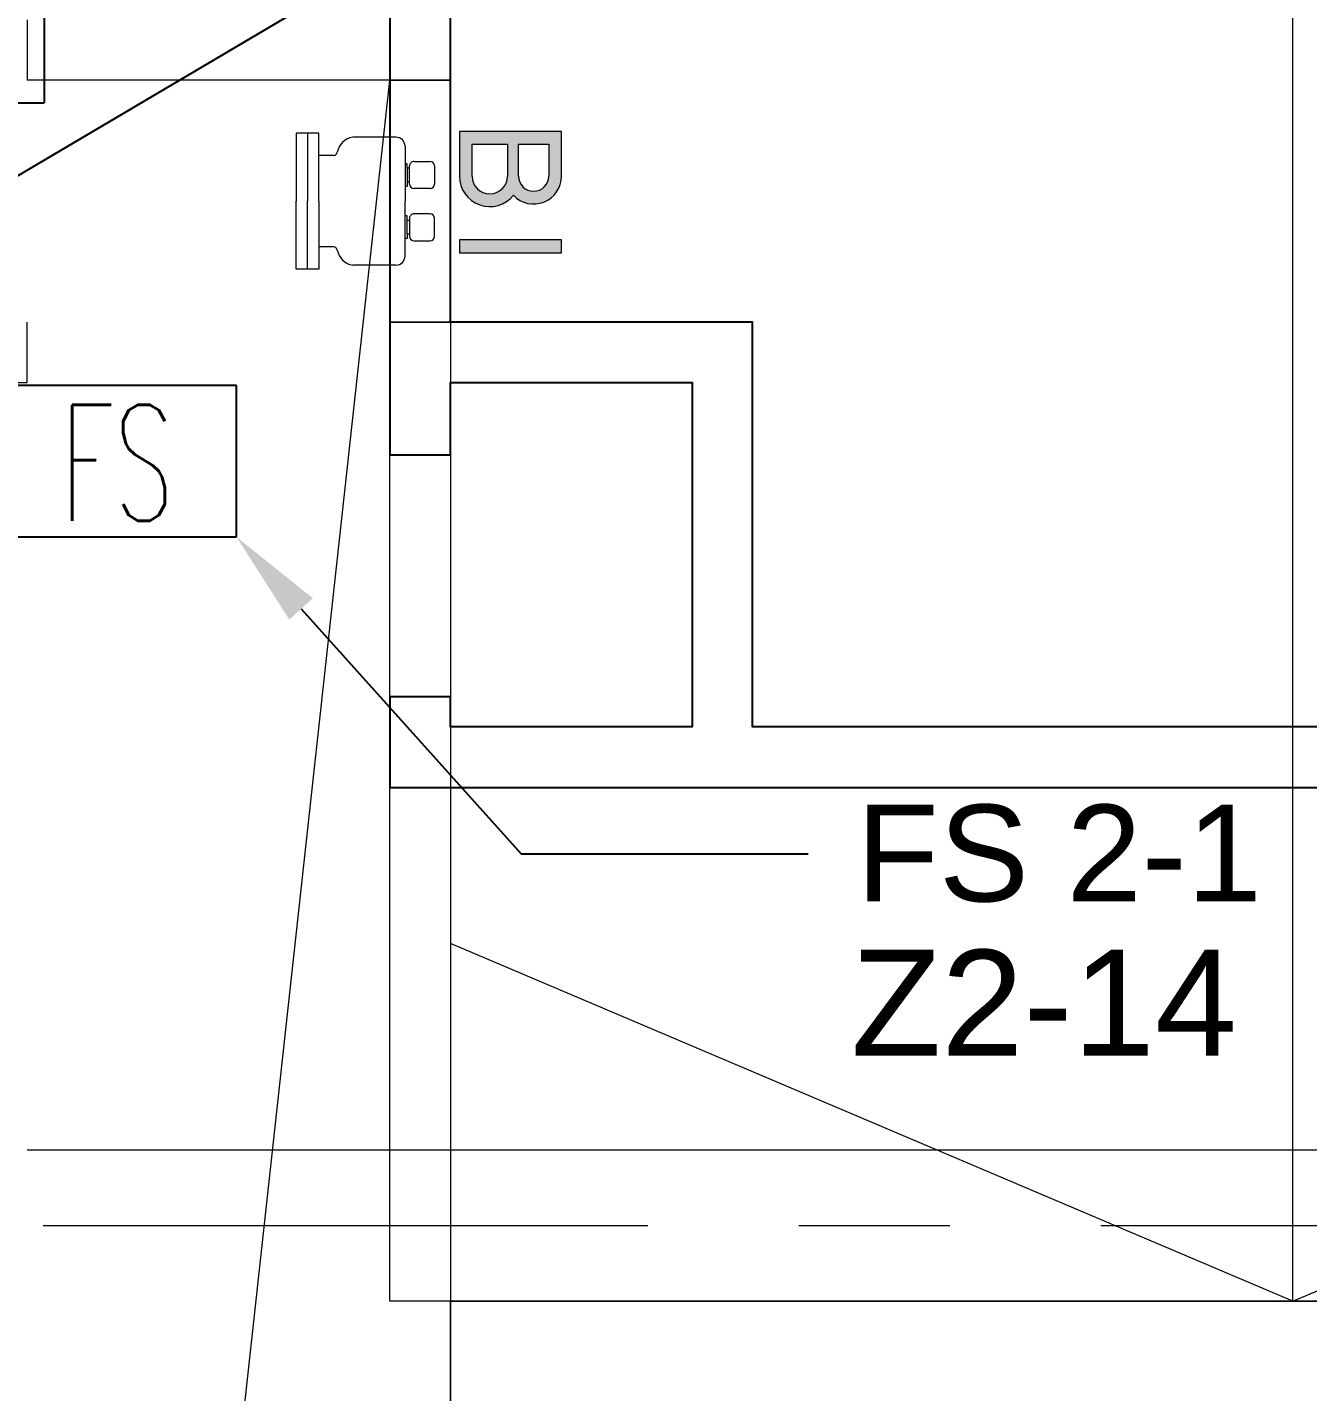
# Model space of a CAD drawing. Header units: millimetres. Extents: x -282761 to 137668, y -273845 to 94451.
# Drawn here: x 104081 to 108317, y -25375 to -20859 of the extents above; entities that cross this region are included whole.
import ezdxf
from ezdxf import colors
from ezdxf.entities.mleader import LeaderData, LeaderLine
from ezdxf.enums import TextEntityAlignment as Align
from ezdxf.math import Vec2, Vec3

# ---------------------------------------------------------------- set-up
doc = ezdxf.new("R2010")
doc.units = ezdxf.units.MM
doc.linetypes.add('BLK_2 - 1ST__2ND_STOREY_PLAN-archi clean_11 SEPT 2024$0$IDA - Grid Line', pattern=[3500, 2000, -500, 500, -500])
doc.linetypes.add('BLK_2 - 1ST__2ND_STOREY_PLAN-archi clean_11 SEPT 2024$0$IDA - Hidden 065', pattern=[537.5, 375, -162.5])
for name, color, linetype in [('ANNOTATION', 7, 'Continuous'), ('BLK_2 - 1ST__2ND_STOREY_PLAN-archi clean_11 SEPT 2024$0$Retaining Walls', 8, 'Continuous'), ('M-_DRYRISER_E-', 6, 'Continuous'), ('M-_FIREEQPT_E-', 14, 'Continuous'), ('ZONENAME', 152, 'Continuous')]:
    doc.layers.add(name, color=color, linetype=linetype)
for name, color, linetype, lineweight in [('BLK_2 - 1ST__2ND_STOREY_PLAN-archi clean_11 SEPT 2024$0$0-1', 8, 'Continuous', 5), ('BLK_2 - 1ST__2ND_STOREY_PLAN-archi clean_11 SEPT 2024$0$1599_DB_A_BLK2_HQ_R21-2ND STOREY 20230517--$0$A-_DETA----_ED-1', 8, 'Continuous', 9), ('BLK_2 - 1ST__2ND_STOREY_PLAN-archi clean_11 SEPT 2024$0$1599_DB_A_BLK2_HQ_R21-2ND STOREY 20230517--$0$S-_COLN----_E', 8, 'Continuous', 9), ('BLK_2 - 1ST__2ND_STOREY_PLAN-archi clean_11 SEPT 2024$0$_CATCHMENT_DRAIN', 8, 'Continuous', 0), ('BLK_2 - 1ST__2ND_STOREY_PLAN-archi clean_11 SEPT 2024$0$A-_DETA----_E-1', 8, 'Continuous', 9), ('BLK_2 - 1ST__2ND_STOREY_PLAN-archi clean_11 SEPT 2024$0$A-_DETA----_E-12', 8, 'Continuous', 9), ('BLK_2 - 1ST__2ND_STOREY_PLAN-archi clean_11 SEPT 2024$0$A-_DETA----_E-2', 8, 'BLK_2 - 1ST__2ND_STOREY_PLAN-archi clean_11 SEPT 2024$0$IDA - Hidden 065', 9), ('BLK_2 - 1ST__2ND_STOREY_PLAN-archi clean_11 SEPT 2024$0$A-_DETA----_ED-2', 8, 'Continuous', 9), ('BLK_2 - 1ST__2ND_STOREY_PLAN-archi clean_11 SEPT 2024$0$A-_FLOR----_E', 8, 'Continuous', 9), ('BLK_2 - 1ST__2ND_STOREY_PLAN-archi clean_11 SEPT 2024$0$A-_WALL----_E', 8, 'Continuous', 9), ('BLK_2 - 1ST__2ND_STOREY_PLAN-archi clean_11 SEPT 2024$0$A-_WALL----_E-1', 8, 'Continuous', 18), ('BLK_2 - 1ST__2ND_STOREY_PLAN-archi clean_11 SEPT 2024$0$M-_EQPT----_E', 8, 'Continuous', 9), ('BLK_2 - 1ST__2ND_STOREY_PLAN-archi clean_11 SEPT 2024$0$S-_ANOTGRID_E-1', 8, 'BLK_2 - 1ST__2ND_STOREY_PLAN-archi clean_11 SEPT 2024$0$IDA - Grid Line', 9)]:
    doc.layers.add(name, color=color, linetype=linetype, lineweight=lineweight)
doc.styles.add('Simplex', font='SIMPLEX.shx', dxfattribs={"width": 0.8, "height": 2.5})
doc.styles.get("Standard").update_dxf_attribs({"font": 'arial.ttf'})

# ---------------------------------------------------------------- blocks, each defined once
blk = doc.blocks.new('fire0208')
at = {"color": 0, "linetype": 'Continuous', "lineweight": -2}
for p, q in [((-166.2, 97.4), (-166.2, -111.3)), ((163.2, 97.4), (-166.2, 97.4)), ((163.2, -111.3), (163.2, 97.4)), ((-166.2, -111.3), (163.2, -111.3))]:
    blk.add_line(p, q, dxfattribs=at)
at = {"color": 7, "linetype": 'Continuous', "lineweight": 15, "style": 'Simplex', "width": 0.6}
blk.add_text('FS', height=160, dxfattribs=at).set_placement((-1.5, -9.1), align=Align.MIDDLE)
blk = doc.blocks.new('BLK_2 - 1ST__2ND_STOREY_PLAN-archi clean_11 SEPT 2024$0$IDA - 2 Way Breeching Inlet - 100MM-3621485-BLK 2 2ND STOREY PLAN')
at = {"layer": 'BLK_2 - 1ST__2ND_STOREY_PLAN-archi clean_11 SEPT 2024$0$A-_DETA----_ED-2'}
h = blk.add_hatch(color=256, dxfattribs=at)
h.paths.add_polyline_path([(-170.5, -209.3), (-170.5, -546.8), (-128.3, -546.8), (-128.3, -209.3)])
h.paths.add_polyline_path([(-17.4, -300.4), (-16.7, -325.1), (-8.7, -351.1), (2.3, -370.2), (19.5, -388), (2.1, -411.7), (-5.4, -429.9), (-8.9, -448.5), (-6.1, -476.6), (2.1, -498), (7.6, -508.1), (22.3, -524.3), (40.4, -536.6), (60.9, -544.2), (82.6, -546.8), (230.3, -546.8), (230.3, -209.3), (82.6, -209.3), (58.1, -212.4), (35.1, -221.3), (15, -235.5), (-3.6, -259.3), (-13.1, -280.7)])
h.paths.add_polyline_path([(24.3, -309.8), (26.3, -294.7), (32.1, -280.7), (41.4, -268.6), (53.5, -259.3), (67.5, -253.5), (82.6, -251.5), (188.1, -251.5), (188.1, -368.1), (67.5, -366.2), (53.5, -360.3), (41.4, -351.1), (32.1, -339), (26.3, -324.9)])
h.paths.add_polyline_path([(32.8, -454.8), (34.5, -442), (39.5, -429.9), (47.4, -419.6), (67.5, -407.6), (69.7, -406.7), (82.6, -405), (188.1, -405), (188.1, -504.6), (69.7, -502.9), (57.7, -498), (47.4, -490.1), (38.2, -476.6), (34.5, -467.7)])
for p, q in [((-225, 330.7), (0, 330.7)), ((-225, 255.7), (-225, 330.7)), ((225, 330.7), (0, 330.7)), ((225, 255.7), (225, 330.7)), ((-225, 293.2), (0, 293.2)), ((225, 293.2), (0, 293.2)), ((0, 255.7), (-225, 255.7)), ((-151.5, 207.2), (-151.5, 255.7)), ((0, 255.7), (225, 255.7)), ((151.5, 207.2), (151.5, 255.7)), ((-211.5, 0.7), (-211.5, 143.5)), ((211.5, 0.7), (211.5, 143.5)), ((-181.5, -29.3), (0, -29.3)), ((-123.9, -36.8), (-123.9, -29.3)), ((-108.9, -36.8), (-123.9, -36.8)), ((-56.4, -44.3), (-116.4, -44.3)), ((-108.9, -36.8), (-63.9, -36.8)), ((-108.9, -44.3), (-108.9, -36.8)), ((-63.9, -36.8), (-48.9, -36.8)), ((-63.9, -44.3), (-63.9, -36.8)), ((-48.9, -36.8), (-48.9, -29.3)), ((181.5, -29.3), (0, -29.3)), ((48.9, -36.8), (48.9, -29.3)), ((63.9, -36.8), (48.9, -36.8)), ((56.4, -44.3), (116.4, -44.3)), ((108.9, -36.8), (63.9, -36.8)), ((63.9, -44.3), (63.9, -36.8)), ((108.9, -36.8), (123.9, -36.8)), ((108.9, -44.3), (108.9, -36.8)), ((123.9, -36.8), (123.9, -29.3)), ((-131.4, -59.3), (-131.4, -111.8)), ((-41.4, -111.8), (-41.4, -59.3)), ((41.4, -111.8), (41.4, -59.3)), ((131.4, -59.3), (131.4, -111.8)), ((-116.4, -126.8), (-56.4, -126.8)), ((116.4, -126.8), (56.4, -126.8)), ((-128.3, -209.3), (-170.5, -209.3)), ((-170.5, -209.3), (-170.5, -546.8)), ((-128.3, -546.8), (-128.3, -209.3)), ((230.3, -209.3), (82.6, -209.3)), ((230.3, -546.8), (230.3, -209.3)), ((82.6, -251.5), (188.1, -251.5)), ((188.1, -251.5), (188.1, -368.1)), ((188.1, -368.1), (82.6, -368.1)), ((82.6, -405), (188.1, -405)), ((188.1, -405), (188.1, -504.6)), ((188.1, -504.6), (82.6, -504.6)), ((-170.5, -546.8), (-128.3, -546.8)), ((82.6, -546.8), (230.3, -546.8))]:
    blk.add_line(p, q, dxfattribs=at)
for centre, radius, start, end in [((-151.5, 135.1), 60.6, 99.8059, 172), ((-165.6, 208.4), 14.1, 285.2534, 355.2534), ((165.6, 208.4), 14.1, 184.7466, 254.7466), ((151.5, 135.1), 60.6, 8, 80.1941), ((-181.5, 0.7), 30, 180, 270), ((181.5, 0.7), 30, 270, 0), ((-116.4, -59.3), 15, 90, 180), ((-56.4, -59.3), 15, 360, 90), ((56.4, -59.3), 15, 90, 180), ((116.4, -59.3), 15, 360, 90), ((-116.4, -111.8), 15, 180, 270), ((-56.4, -111.8), 15, 270, 360), ((56.4, -111.8), 15, 180, 270), ((116.4, -111.8), 15, 270, 360), ((82.6, -309.8), 100.5, 90, 231.0455), ((82.6, -309.8), 58.3, 90, 270), ((82.6, -454.8), 92, 133.3806, 270), ((82.6, -454.8), 49.8, 90, 270)]:
    blk.add_arc(centre, radius, start, end, dxfattribs=at)
blk = doc.blocks.new('BLK_2 - 1ST__2ND_STOREY_PLAN-archi clean_11 SEPT 2024$0$1599_DB_A_BLK2_HQ_R21_rvt-2-BLK 2 2ND STOREY PLAN')
at = {"layer": 'BLK_2 - 1ST__2ND_STOREY_PLAN-archi clean_11 SEPT 2024$0$A-_DETA----_E-1'}
for p, q in [((-112823.9, -67802.4), (-112823.9, -36902.4)), ((-117411.4, -78352.4), (-115811.4, -63762.9)), ((-112823.9, -67802.4), (-115611.4, -66619.1)), ((-112823.9, -67802.4), (-110036.4, -66619.1))]:
    blk.add_line(p, q, dxfattribs=at)
at = {"layer": 'BLK_2 - 1ST__2ND_STOREY_PLAN-archi clean_11 SEPT 2024$0$A-_DETA----_E-12'}
blk.add_line((-117011.4, -64762.4), (-117011.4, -64562.4), dxfattribs=at)
at = {"layer": 'BLK_2 - 1ST__2ND_STOREY_PLAN-archi clean_11 SEPT 2024$0$A-_DETA----_E-2'}
blk.add_line((-117011.4, -67302.4), (-109836.4, -67302.4), dxfattribs=at)
at = {"layer": 'BLK_2 - 1ST__2ND_STOREY_PLAN-archi clean_11 SEPT 2024$0$A-_FLOR----_E'}
for p, q in [((-115611.4, -36902.4), (-115611.4, -67802.4)), ((-115811.4, -67802.4), (-115811.4, -64562.4)), ((-115611.4, -67802.4), (-115811.4, -67802.4)), ((-110636.4, -67802.4), (-115611.4, -67802.4)), ((-115611.4, -67802.4), (-110636.4, -67802.4)), ((-115611.4, -119802.4), (-115611.4, -67802.4)), ((-115611.4, -67802.4), (-115611.4, -88902.4))]:
    blk.add_line(p, q, dxfattribs=at)
at = {"layer": 'BLK_2 - 1ST__2ND_STOREY_PLAN-archi clean_11 SEPT 2024$0$A-_WALL----_E'}
for p, q in [((-117011.4, -63562.4), (-117011.4, -63762.4)), ((-115611.4, -63562.4), (-115611.4, -63762.4)), ((-115811.4, -63762.4), (-117011.4, -63762.4)), ((-115611.4, -63762.4), (-115811.4, -63762.4)), ((-115811.4, -63762.4), (-115611.4, -63762.4)), ((-115611.4, -63762.4), (-115611.4, -64562.4)), ((-115811.4, -67802.4), (-115811.4, -64562.4)), ((-115811.4, -64562.4), (-115611.4, -64562.4)), ((-115611.4, -64562.4), (-115811.4, -64562.4)), ((-115611.4, -64562.4), (-115611.4, -67802.4)), ((-115611.4, -67802.4), (-115811.4, -67802.4))]:
    blk.add_line(p, q, dxfattribs=at)
at = {"layer": 'BLK_2 - 1ST__2ND_STOREY_PLAN-archi clean_11 SEPT 2024$0$A-_WALL----_E-1'}
blk.add_line((-117236.4, -64762.4), (-117011.4, -64762.4), dxfattribs=at)
at = {"layer": 'BLK_2 - 1ST__2ND_STOREY_PLAN-archi clean_11 SEPT 2024$0$M-_EQPT----_E', "rotation": 90}
blk.add_blockref('BLK_2 - 1ST__2ND_STOREY_PLAN-archi clean_11 SEPT 2024$0$IDA - 2 Way Breeching Inlet - 100MM-3621485-BLK 2 2ND STOREY PLAN', (-115790.7, -64162.4), dxfattribs=at)
blk = doc.blocks.new('BLK_2 - 1ST__2ND_STOREY_PLAN-archi clean_11 SEPT 2024$0$1599_DB_A_BLK2_HQ_R21-2ND STOREY 20230517--$0$IDA - 2 Way Breeching Inlet - 100MM-3621485-LINKVIEW_BLK2_2ND STOREY')
at = {"layer": 'BLK_2 - 1ST__2ND_STOREY_PLAN-archi clean_11 SEPT 2024$0$1599_DB_A_BLK2_HQ_R21-2ND STOREY 20230517--$0$A-_DETA----_ED-1'}
blk.add_hatch(color=256, dxfattribs=at).paths.add_polyline_path([(-170.5, -209.3), (-170.5, -546.8), (-128.3, -546.8), (-128.3, -209.3)], flags=0)
h = blk.add_hatch(color=256, dxfattribs=at)
h.paths.add_polyline_path([(-17.4, -300.4), (-16.7, -325.1), (-10, -348.8), (2.3, -370.2), (19.5, -388), (5.4, -404.8), (-4.2, -424.4), (-8.9, -445.8), (-8.5, -467.7), (-2.8, -488.8), (7.6, -508.1), (22.3, -524.3), (40.4, -536.6), (60.9, -544.2), (82.6, -546.8), (230.3, -546.8), (230.3, -209.3), (82.6, -209.3), (58.1, -212.4), (35.1, -221.3), (15, -235.5), (-1.1, -254.2), (-12.1, -276.3)], flags=0)
h.paths.add_polyline_path([(24.3, -309.8), (26.3, -294.7), (32.1, -280.7), (41.4, -268.6), (53.5, -259.3), (67.5, -253.5), (82.6, -251.5), (188.1, -251.5), (188.1, -368.1), (67.5, -366.2), (53.5, -360.3), (41.4, -351.1), (32.1, -339), (26.3, -324.9)], flags=0)
h.paths.add_polyline_path([(32.8, -454.8), (34.5, -442), (39.5, -429.9), (47.4, -419.6), (57.7, -411.7), (69.7, -406.7), (82.6, -405), (188.1, -405), (188.1, -504.6), (69.7, -502.9), (57.7, -498), (47.4, -490.1), (39.5, -479.7), (34.5, -467.7)], flags=0)
for p, q in [((-225, 330.7), (0, 330.7)), ((-225, 255.7), (-225, 330.7)), ((225, 330.7), (0, 330.7)), ((225, 255.7), (225, 330.7)), ((-225, 293.2), (0, 293.2)), ((225, 293.2), (0, 293.2)), ((0, 255.7), (-225, 255.7)), ((-151.5, 207.2), (-151.5, 255.7)), ((0, 255.7), (225, 255.7)), ((151.5, 207.2), (151.5, 255.7)), ((-211.5, 0.7), (-211.5, 143.5)), ((211.5, 0.7), (211.5, 143.5)), ((-181.5, -29.3), (0, -29.3)), ((-123.9, -36.8), (-123.9, -29.3)), ((-108.9, -36.8), (-123.9, -36.8)), ((-56.4, -44.3), (-116.4, -44.3)), ((-108.9, -36.8), (-63.9, -36.8)), ((-108.9, -44.3), (-108.9, -36.8)), ((-63.9, -36.8), (-48.9, -36.8)), ((-63.9, -44.3), (-63.9, -36.8)), ((-48.9, -36.8), (-48.9, -29.3)), ((181.5, -29.3), (0, -29.3)), ((48.9, -36.8), (48.9, -29.3)), ((63.9, -36.8), (48.9, -36.8)), ((56.4, -44.3), (116.4, -44.3)), ((108.9, -36.8), (63.9, -36.8)), ((63.9, -44.3), (63.9, -36.8)), ((108.9, -36.8), (123.9, -36.8)), ((108.9, -44.3), (108.9, -36.8)), ((123.9, -36.8), (123.9, -29.3)), ((-131.4, -59.3), (-131.4, -111.8)), ((-41.4, -111.8), (-41.4, -59.3)), ((41.4, -111.8), (41.4, -59.3)), ((131.4, -59.3), (131.4, -111.8)), ((-116.4, -126.8), (-56.4, -126.8)), ((116.4, -126.8), (56.4, -126.8)), ((-128.3, -209.3), (-170.5, -209.3)), ((-170.5, -209.3), (-170.5, -546.8)), ((-128.3, -546.8), (-128.3, -209.3)), ((230.3, -209.3), (82.6, -209.3)), ((230.3, -546.8), (230.3, -209.3)), ((82.6, -251.5), (188.1, -251.5)), ((188.1, -251.5), (188.1, -368.1)), ((188.1, -368.1), (82.6, -368.1)), ((82.6, -405), (188.1, -405)), ((188.1, -405), (188.1, -504.6)), ((188.1, -504.6), (82.6, -504.6)), ((-170.5, -546.8), (-128.3, -546.8)), ((82.6, -546.8), (230.3, -546.8))]:
    blk.add_line(p, q, dxfattribs=at)
for centre, radius, start, end in [((-151.5, 135.1), 60.6, 99.8059, 172), ((-165.6, 208.4), 14.1, 285.2534, 355.2534), ((165.6, 208.4), 14.1, 184.7466, 254.7466), ((151.5, 135.1), 60.6, 8, 80.1941), ((-181.5, 0.7), 30, 180, 270), ((181.5, 0.7), 30, 270, 0), ((-116.4, -59.3), 15, 90, 180), ((-56.4, -59.3), 15, 360, 90), ((56.4, -59.3), 15, 90, 180), ((116.4, -59.3), 15, 360, 90), ((-116.4, -111.8), 15, 180, 270), ((-56.4, -111.8), 15, 270, 360), ((56.4, -111.8), 15, 180, 270), ((116.4, -111.8), 15, 270, 360), ((82.6, -309.8), 100.5, 90, 231.0455), ((82.6, -309.8), 58.3, 90, 270), ((82.6, -454.8), 92, 133.3806, 270), ((82.6, -454.8), 49.8, 90, 270)]:
    blk.add_arc(centre, radius, start, end, dxfattribs=at)
blk = doc.blocks.new('BLK_2 - 1ST__2ND_STOREY_PLAN-archi clean_11 SEPT 2024')
at = {"layer": 'BLK_2 - 1ST__2ND_STOREY_PLAN-archi clean_11 SEPT 2024$0$1599_DB_A_BLK2_HQ_R21-2ND STOREY 20230517--$0$S-_COLN----_E'}
for p, q in [((-23039, -67802.4), (-23039, -36902.4)), ((-25826.5, -57177.4), (-25826.5, -67802.4)), ((-25826.5, -63762.4), (-27226.5, -63762.4)), ((-26026.5, -64562.4), (-25826.5, -64562.4)), ((-26026.5, -67802.4), (-26026.5, -64562.4)), ((-27451.5, -64762.4), (-27226.5, -64762.4)), ((-23039, -67802.4), (-25826.5, -66619.1)), ((-23039, -67802.4), (-20251.5, -66619.1)), ((-27226.5, -67302.4), (-20051.5, -67302.4)), ((-25826.5, -67802.4), (-26026.5, -67802.4)), ((-25826.5, -67802.4), (-20851.5, -67802.4))]:
    blk.add_line(p, q, dxfattribs=at)
at = {"layer": 'BLK_2 - 1ST__2ND_STOREY_PLAN-archi clean_11 SEPT 2024$0$Retaining Walls', "ltscale": 500}
blk.add_lwpolyline([(-25826.5, -45952.4), (-26026.5, -45952.4), (-26026.5, -65002.4), (-25826.5, -65002.4), (-25826.5, -64762.4), (-25026.5, -64762.4), (-25026.5, -65902.4), (-25826.5, -65902.4), (-25826.5, -65802.4), (-26026.5, -65802.4), (-26026.5, -66102.4), (-20251.5, -66102.4), (-20251.5, -67302.4), (-20051.5, -67302.4), (-20051.5, -57952.4), (-19626.5, -57052.4), (-19626.5, -45952.4), (-19826.5, -45952.4), (-19826.5, -57007.5), (-20251.5, -57907.5), (-20251.5, -65902.4), (-24826.5, -65902.4), (-24826.5, -64562.4), (-25826.5, -64562.4)], close=True, dxfattribs=at)
at = {"layer": 'BLK_2 - 1ST__2ND_STOREY_PLAN-archi clean_11 SEPT 2024$0$S-_ANOTGRID_E-1'}
blk.add_line((-51673.7, -67552.4), (4860.6, -67552.4), dxfattribs=at)
at = {"layer": 'BLK_2 - 1ST__2ND_STOREY_PLAN-archi clean_11 SEPT 2024$0$0-1'}
blk.add_blockref('BLK_2 - 1ST__2ND_STOREY_PLAN-archi clean_11 SEPT 2024$0$1599_DB_A_BLK2_HQ_R21_rvt-2-BLK 2 2ND STOREY PLAN', (89784.8, 0), dxfattribs=at)
at = {"layer": 'BLK_2 - 1ST__2ND_STOREY_PLAN-archi clean_11 SEPT 2024$0$1599_DB_A_BLK2_HQ_R21-2ND STOREY 20230517--$0$S-_COLN----_E', "rotation": 90}
blk.add_blockref('BLK_2 - 1ST__2ND_STOREY_PLAN-archi clean_11 SEPT 2024$0$1599_DB_A_BLK2_HQ_R21-2ND STOREY 20230517--$0$IDA - 2 Way Breeching Inlet - 100MM-3621485-LINKVIEW_BLK2_2ND STOREY', (-26005.9, -64162.4), dxfattribs=at)

msp = doc.modelspace()

# ---------------------------------------------------------------- linework, layer by layer
at = {"layer": 'M-_DRYRISER_E-'}
for p in [(104136.2, -20441.6), (103732.9, -21109.7)]:
    msp.add_line(p, (104136.2, -21109.7), dxfattribs=at)

# ---------------------------------------------------------------- block references
at = {"layer": 'BLK_2 - 1ST__2ND_STOREY_PLAN-archi clean_11 SEPT 2024$0$_CATCHMENT_DRAIN'}
msp.add_blockref('BLK_2 - 1ST__2ND_STOREY_PLAN-archi clean_11 SEPT 2024', (131307.1, 42727.7), dxfattribs=at)
at = {"layer": 'M-_FIREEQPT_E-', "linetype": 'Continuous', "xscale": 2.4, "yscale": 2.4, "zscale": 2.4}
msp.add_blockref('fire0208', (104381.1, -22278.6), dxfattribs=at)

# ---------------------------------------------------------------- texts
at = {"layer": 'ZONENAME', "insert": (106919.1, -23912.3), "char_height": 350, "width": 1018.47, "attachment_point": 1}
msp.add_mtext('\\pi-112.7;Z2-14', dxfattribs=at)

# ---------------------------------------------------------------- leaders
at = {"layer": 'ANNOTATION'}
ml = msp.add_multileader_mtext('Standard', dxfattribs=at)
ml.set_content('DR 1-2\\P%%C100 DR PIPE\\PT/A & T/B\\P\\P%%C50 HR PIPE \\PF/B & T/A\\P\\P%%C150 SPK \\PF/B & T/A', color=256)
ml.set_leader_properties()
ml.build(insert=Vec2(0, 0))
ml.multileader.update_dxf_attribs({"arrow_head_size": 320, "scale": 80})
ctx = ml.context
ctx.base_point, ctx.scale, ctx.char_height, ctx.arrow_head_size, ctx.landing_gap_size, ctx.plane_origin = Vec3(111639.4, -18310.1), 80, 320, 320, 160, Vec3(106003, -22158.8)
notes = []
notes.append((ctx, [(0, (1, 1, 0), (109199.1, -18310.1), (1, 0), 2440.3, [(2, [(103700.6, -20883.7), (103726.2, -21760.9), (103759.4, -21520.8)], 0, [])])]))
ctx.mtext.insert, ctx.mtext.flow_direction = Vec3(111799.4, -18146.4), 5
ml = msp.add_multileader_mtext('Standard', dxfattribs=at)
ml.set_content('FS 2-1', color=256)
ml.set_leader_properties()
ml.build(insert=Vec2(0, 0))
ml.multileader.update_dxf_attribs({"arrow_head_size": 320, "scale": 80})
ctx = ml.context
ctx.base_point, ctx.scale, ctx.char_height, ctx.arrow_head_size, ctx.landing_gap_size, ctx.plane_origin = Vec3(106664, -23594.7), 80, 320, 320, 160, Vec3(106353.1, -27443.5)
notes.append((ctx, [(0, (1, 1, 0), (105714.6, -23594.7), (1, 0), 949.4, [(0, [(104772.7, -22545.9)], 0, [])])]))
ctx.mtext.insert, ctx.mtext.flow_direction = Vec3(106824, -23432), 5
for ctx, leaders in notes:
    for number, flags, end, landing, length, lines in leaders:
        leader = LeaderData()
        leader.index, (leader.has_last_leader_line, leader.has_dogleg_vector, leader.attachment_direction) = number, flags
        leader.last_leader_point, leader.dogleg_vector, leader.dogleg_length = Vec3(end), Vec3(landing), length
        for number, points, colour, breaks in lines:
            line = LeaderLine()
            line.index, line.vertices, line.color, line.breaks = number, Vec3.list(points), colors.encode_raw_color(colour), breaks
            leader.lines.append(line)
        ctx.leaders.append(leader)

doc.saveas('drawing.dxf')
